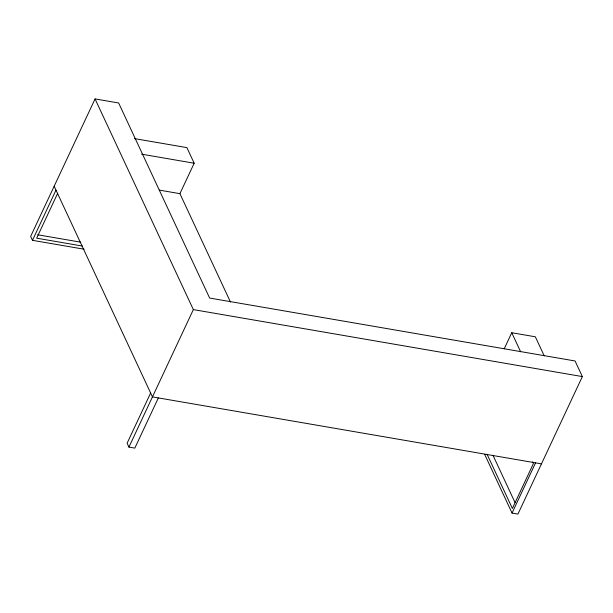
<?xml version="1.0" encoding="UTF-8"?>
<svg xmlns="http://www.w3.org/2000/svg" width="613" height="613" viewBox="0 0 613 613"><rect width="100%" height="100%" fill="white"/><g stroke="black" fill="none" stroke-linecap="round" stroke-linejoin="round"><path stroke-width="0.92" d="M484.63 454.294L512.047 513.066L517.939 514.077L582.35 376.581L575.071 360.973L209.638 298.056L118.631 102.976L95.061 98.923L30.65 236.419L32.474 240.319L84.042 249.2M32.474 240.319L55.99 190.114M57.699 193.264L36.657 238.181L82.54 246.081M230.48 302.04L179.916 193.662L194.175 163.227L186.896 147.618L134.385 138.584M150.637 392.994L127.121 443.199L128.937 447.099L134.829 448.118L158.346 397.914M128.937 447.099L193.348 309.603L95.061 98.923M504.231 348.789L511.755 332.729L535.333 336.79L544.229 355.862M512.047 513.066L535.563 462.861M141.664 154.185L194.175 163.227M159.288 190.107L179.916 193.662M37.646 234.764L80.717 242.181M193.348 309.603L582.35 376.581M541.463 463.872L152.453 396.895L54.166 186.214M511.755 332.729L520.652 351.801M532.613 461.827L533.417 463.551L512.376 508.468L487.059 454.202M492.952 455.221L515.058 502.599"/></g></svg>
